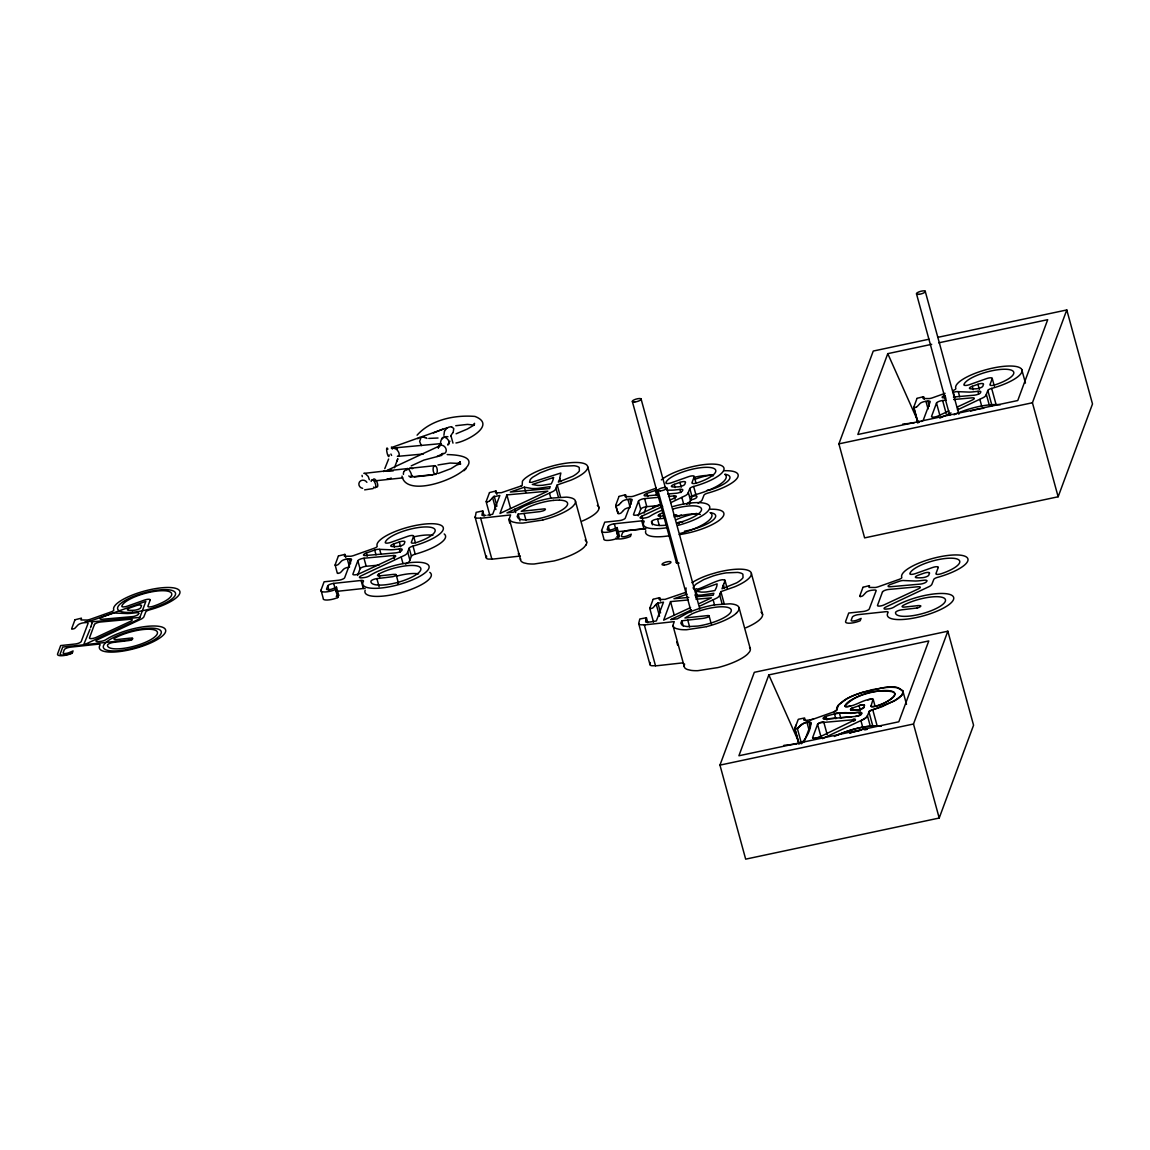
<?xml version="1.0" encoding="UTF-8"?>
<svg xmlns="http://www.w3.org/2000/svg" width="1150" height="1150" viewBox="0 0 1150 1150"><rect width="100%" height="100%" fill="white"/><g stroke="black" fill="none" stroke-linecap="round" stroke-linejoin="round"><path stroke-width="1.5" d="M362.049 475.353L362.293 476.675M369.337 479.708L368.23 476.474L365.556 473.857A12.391 4.916 67.3 0 0 363.774 473.297M585.867 545.129L583.956 547.386A34.126 9.689 -15.3 0 1 554.07 560.941L534.175 564.003A35.779 10.163 -15.3 0 1 527.462 563.701L523.969 562.896A33.824 9.602 -15.3 0 1 520.835 560.74L509.263 518.808L510.614 514.927L483.014 518.003A15.151 4.298 -15.3 0 1 481.821 518.104L477.049 518.118A10.062 2.861 -15.3 0 1 475.209 517.342L476.143 512.325L482.741 510.916L484.136 516.034M520.461 559.748L520.49 558.613M749.541 647.349A34.112 9.689 -15.3 0 1 749.556 651.806L747.615 654.077A34.126 9.689 -15.3 0 1 717.729 667.633L697.834 670.68A35.779 10.163 -15.3 0 1 691.121 670.378L687.643 669.587A33.824 9.602 -15.3 0 1 684.494 667.431L672.923 625.485L674.274 621.618L646.674 624.68A15.151 4.298 -15.3 0 1 645.481 624.781L645.322 624.795M684.121 666.439L684.581 664.01M402.011 476.1C407.747 507.394 513.547 455.989 447.177 454.581M439.257 445.409C442.232 441.427 440.335 445.237 438.279 447.81M441.571 438.941C443.886 433.406 452.582 442.391 447.839 445.079M646.372 617.751L639.803 619.002L638.681 623.587L650.081 664.973A10.062 2.861 -15.3 0 0 651.906 665.749L656.679 665.735A15.151 4.298 -15.3 0 0 657.872 665.634L683.33 662.803M646.314 618.024L645.61 621.891A5.017 1.423 -15.3 0 0 646.832 622.222L650.526 621.934M482.741 510.916L481.951 515.2A5.017 1.423 -15.3 0 0 483.173 515.531L485.947 515.358M338.431 555.967L344.885 554.386L344.641 555.378A33.925 9.631 -15.3 0 1 344.353 556.183L350.463 556.269A4.356 1.236 -15.3 0 0 353.769 555.508L374.354 548.205A4.356 1.236 -15.3 0 0 377.171 546.149A34.328 9.746 -15.3 0 1 406.741 527.591A34.328 9.746 -15.3 0 1 443.239 527.548A34.328 9.746 -15.3 0 1 413.008 546.092A4.356 1.236 -15.3 0 0 409.184 548.162L407.158 553.308A12.88 3.651 -15.3 0 1 404.973 555.148L361.143 575.819A4.356 1.236 -15.3 0 0 361.833 577.846L364.162 577.587A4.356 1.236 -15.3 0 0 369.294 575.906A34.328 9.746 -15.3 0 1 424.235 562.939A34.328 9.746 -15.3 0 1 401.522 583.812A34.328 9.746 -15.3 0 1 363.429 581.296A4.356 1.236 -15.3 0 0 361.1 580.462L333.687 583.395A4.356 1.236 -15.3 0 0 327.721 585.896L326.571 589.001A4.356 1.236 -15.3 0 0 328.397 589.763A4.356 1.236 -15.3 0 0 332.796 588.728L336.49 587.176L338.689 595.24L337.726 597.583A10.163 2.889 -15.3 0 1 327.448 600.027A10.163 2.889 -15.3 0 1 323.193 598.244L320.994 590.194L324.099 581.799L338.675 580.232A4.356 1.236 -15.3 0 0 344.641 577.774L351.526 559.461A4.356 1.236 -15.3 0 0 349.255 558.814L347.3 559.001A4.356 1.236 -15.3 0 0 341.421 561.157L338.675 564.089A4.543 1.294 -15.3 0 1 337.669 564.851L336.073 565.311A4.888 1.394 -15.3 0 1 335.139 565.139L335.081 565.153M409.184 548.162L411.398 556.226L409.357 561.372A12.88 3.651 -15.3 0 1 407.172 563.198L405.49 564.161M521.209 485.947L522.143 485.616L522.416 481.261A32.387 9.2 -15.3 0 1 525.996 477.624L528.267 476.028A38.784 11.011 -15.3 0 1 532.163 473.743L534.577 472.506A32.488 9.229 -15.3 0 1 546.997 467.604L553.308 465.764A34.313 9.746 -15.3 0 1 586.457 464.744A34.313 9.746 -15.3 0 1 571.033 480.125L557.218 484.941L556.428 486.881A63.667 18.084 -15.3 0 0 555.996 488.333L555.436 489.497A12.88 3.651 -15.3 0 1 553.251 491.338L506.978 512.886L513.59 512.152L523.854 506.345A34.026 9.66 -15.3 0 1 539.062 500.868A34.629 9.832 -15.3 0 1 551.195 498.137L566.433 497.131A34.112 9.689 -15.3 0 1 574.698 504.174L572.758 506.446A34.112 9.689 -15.3 0 1 543.016 519.886M661.351 479.866A34.328 9.746 -15.3 0 1 718.448 464.643A34.328 9.746 -15.3 0 1 693.651 486.479A4.356 1.236 -15.3 0 0 689.827 488.549L687.786 493.695A12.88 3.651 -15.3 0 1 685.601 495.535L670.637 502.737M689.827 488.549L692.027 496.613L690 501.759A12.88 3.651 -15.3 0 1 687.801 503.585L686.723 504.232M693.076 588.11L693.795 586.514A28.017 7.964 -15.3 0 1 696.339 583.913L703.742 579.571L712.871 576.049A25.314 7.188 -15.3 0 1 726.326 572.872L737.667 572.413A27.111 7.705 -15.3 0 1 742.9 574.224L743.029 577.631A27.974 7.949 -15.3 0 1 736.561 582.892L722.013 588.786L722.818 586.629M720.101 593.558A63.667 18.084 -15.3 0 0 719.656 595.01L719.095 596.189A12.88 3.651 -15.3 0 1 716.91 598.014L700.106 605.949M953.005 390.511A4.356 1.236 -15.3 0 0 955.822 388.456A34.328 9.746 -15.3 0 1 985.392 369.912A34.328 9.746 -15.3 0 1 1021.89 369.854A34.328 9.746 -15.3 0 1 991.659 388.412A4.356 1.236 -15.3 0 0 987.836 390.482L985.809 395.629A12.88 3.651 -15.3 0 1 983.624 397.454L957.432 409.903M92.043 623.156L91.066 626.29M486.594 556.082L486.421 558.282A10.062 2.861 -15.3 0 0 488.247 559.072L491.999 559.116M650.325 662.515L649.894 664.542M489.512 492.574L495.966 490.978L495.722 491.984A33.925 9.631 -15.3 0 1 495.434 492.789L501.386 492.689L520.145 486.335A14.145 4.011 -15.3 0 0 520.605 486.162L521.079 485.99M619.074 496.354L625.514 494.759L625.269 495.765A33.925 9.631 -15.3 0 1 624.996 496.57L631.091 496.642A4.356 1.236 -15.3 0 0 634.398 495.894L654.997 488.592A4.356 1.236 -15.3 0 0 656.204 488.089M653.171 599.251L659.626 597.669L659.381 598.676A33.925 9.631 -15.3 0 1 659.094 599.481L665.045 599.38L683.804 593.012A14.145 4.011 -15.3 0 0 684.264 592.854L684.739 592.681M917.068 398.302L923.536 396.692L923.321 397.584A33.925 9.631 -15.3 0 1 923.004 398.504L929.114 398.576A4.356 1.236 -15.3 0 0 932.42 397.828L945.084 393.329M645.797 619.85L646.056 618.973M449.952 441.198L448.011 444.159M91.022 626.391L90.562 627.699M397.656 459.209L394.436 467.762M826.979 720.001L826.045 716.594A4.356 1.236 -15.3 0 0 823.213 718.405A4.356 1.236 -15.3 0 0 825.441 719.081L855.442 716.436C864.584 715.401 862.759 710.01 853.832 713.173A30.705 8.726 -15.3 0 1 850.454 713.359C841.326 709.737 804.008 721.74 836.467 718.117M863.88 707.48L864.297 704.95L861.12 704.964L851.561 708.357L850.598 709.78L859.611 709.679L863.88 707.48A4.356 1.236 -15.3 0 1 857.641 710.01A25.846 7.346 -15.3 0 1 851.589 710.082A4.356 1.236 -15.3 0 1 853.3 707.581M396.908 461.294L397.842 458.721M559.676 478.515L560.855 473.009L532.694 482.008M644.115 513.116L646.329 506.46A4.356 1.236 -15.3 0 0 646.271 506.173M723.163 585.681L723.422 584.962L724.356 588.383M71.703 628.59L74.908 619.936M89.959 629.366L83.634 644.791M337.726 597.583L335.627 589.49L336.49 587.176M357.851 560.726L352.906 574.094A4.356 1.236 -15.3 0 0 354.933 574.842A4.356 1.236 -15.3 0 0 359.533 573.634L393.961 557.563A4.356 1.236 -15.3 0 0 393.458 555.508L363.975 558.224A4.356 1.236 -15.3 0 0 357.851 560.726L360.051 568.79L357.578 575.474M413.612 536.231L411.312 542.412A4.356 1.236 -15.3 0 0 416.573 542.498A25.846 7.346 -15.3 0 0 434.901 529.446A25.846 7.346 -15.3 0 0 409.199 529.431A25.846 7.346 -15.3 0 0 385.236 542.469A4.356 1.236 -15.3 0 0 390.813 542.369L408.049 536.245A4.356 1.236 -15.3 0 1 413.612 536.231L415.366 542.671M486.206 501.414L489.411 492.775M506.877 494.902L500.006 513.461L547.831 491.136L506.877 494.902L510.614 508.559M666.166 527.836A34.328 9.746 -15.3 0 1 644.072 521.683A4.356 1.236 -15.3 0 0 641.743 520.849L614.33 523.782A4.356 1.236 -15.3 0 0 608.35 526.283L607.2 529.388A4.356 1.236 -15.3 0 0 609.026 530.15A4.356 1.236 -15.3 0 0 613.439 529.115L617.119 527.562L619.332 535.627L618.369 537.97A10.163 2.889 -15.3 0 1 608.091 540.414A10.163 2.889 -15.3 0 1 603.822 538.631L601.622 530.581L604.727 522.186L619.318 520.619A4.356 1.236 -15.3 0 0 625.269 518.161L632.169 499.833A4.356 1.236 -15.3 0 0 629.884 499.201L627.943 499.373A4.356 1.236 -15.3 0 0 622.049 501.544L621.216 502.464M618.355 512.181L617.967 513.259L615.753 505.209L618.959 496.556M618.47 537.927L616.271 529.877L617.119 527.562M659.309 497.26L644.618 498.611A4.356 1.236 -15.3 0 0 638.48 501.113L633.535 514.467A4.356 1.236 -15.3 0 0 635.562 515.229A4.356 1.236 -15.3 0 0 640.176 514.007L659.539 504.979M638.221 515.847L640.694 509.177L638.48 501.113M694.241 476.618L691.955 482.799A4.356 1.236 -15.3 0 0 697.216 482.885A25.846 7.346 -15.3 0 0 715.544 469.832A25.846 7.346 -15.3 0 0 689.827 469.804A25.846 7.346 -15.3 0 0 665.864 482.842A4.356 1.236 -15.3 0 0 671.456 482.756L688.692 476.632A4.356 1.236 -15.3 0 1 694.241 476.618L696.009 483.058M649.865 608.106L653.071 599.452M688.376 599.941L670.536 601.594L663.665 620.137L690.589 607.574M723.077 585.911L723.839 583.855M719.957 765.124L754.314 672.319L947.844 631.206L973.561 725.219L939.205 818.038L745.674 859.151L719.957 765.124L913.488 724.011L947.844 631.206M937.768 337.353L1066.783 309.954L1092.5 403.966L1058.144 496.771L864.613 537.884L838.896 443.871L873.253 351.052L929.042 339.207M768.833 674.906L738.904 755.766L898.826 721.783L928.769 640.938L768.833 674.906L798.646 741.75M931.701 344.31L887.771 353.654L857.842 434.499L1017.764 400.531L1047.707 319.671L938.731 342.829M796.03 725.147L794.751 728.712L798.948 744.064M859.74 596.059L862.946 587.406M812.619 737.667L817.564 724.313L819.777 722.775L855.428 719.569L819.246 737.208L814.646 738.415L812.619 737.667A4.356 1.236 -15.3 0 0 814.646 738.415A4.356 1.236 -15.3 0 0 819.246 737.208M946.306 400.2L942.626 400.531A4.356 1.236 -15.3 0 0 936.503 403.046L931.557 416.401A4.356 1.236 -15.3 0 0 933.584 417.148A4.356 1.236 -15.3 0 0 938.184 415.941L948.966 410.909M871.024 705.999L873.051 699.243C863.348 698.553 855.011 707.149 845.307 706.56L844.948 706.043C856.333 693.508 877.148 688.562 893.536 691.955L894.858 693.694L894.312 695.865C888.404 701.73 879.721 706.517 871.283 706.546L871.024 705.999A4.356 1.236 -15.3 0 0 876.286 706.071A25.846 7.346 -15.3 0 0 894.614 693.033A25.846 7.346 -15.3 0 0 868.911 693.004A25.846 7.346 -15.3 0 0 844.948 706.043A4.356 1.236 -15.3 0 0 850.526 705.942M992.263 378.537L989.963 384.732A4.356 1.236 -15.3 0 0 995.224 384.804A25.846 7.346 -15.3 0 0 1013.553 371.766A25.846 7.346 -15.3 0 0 987.85 371.738A25.846 7.346 -15.3 0 0 963.887 384.776A4.356 1.236 -15.3 0 0 969.464 384.675L986.7 378.566A4.356 1.236 -15.3 0 1 992.263 378.537L994.362 386.213M1058.144 496.771L1032.427 402.759L1066.783 309.954M338.33 556.169L335.124 564.822L337.295 573.217A4.888 1.394 -15.3 0 0 338.186 573.419M559.159 479.938L558.354 482.109L572.901 476.215A27.974 7.949 -15.3 0 0 579.37 470.954L579.241 467.533A27.111 7.705 -15.3 0 0 574.008 465.721L562.666 466.196A25.314 7.188 -15.3 0 0 549.197 469.358L540.083 472.88L532.68 477.236A28.017 7.964 -15.3 0 0 530.136 479.823L529.518 482.281L531.717 482.339M916.981 398.489L913.776 407.129L917.973 422.481M691.926 582.719A38.784 11.011 -15.3 0 1 695.822 580.419L698.237 579.183A32.488 9.229 -15.3 0 1 710.657 574.281L716.967 572.456A34.313 9.746 -15.3 0 1 750.116 571.435A34.313 9.746 -15.3 0 1 734.692 586.802L720.878 591.632L720.087 593.558M724.054 583.294C729.675 571.751 696.411 592.336 696.354 588.685M388.628 459.022L384.776 468.654M411.384 476.488C412.476 471.342 404.239 467.159 412.663 468.611M453.158 432.357L453.79 428.591L451.619 426.736M417.076 435.203C430.833 419.635 454.926 414.776 474.964 416.429C497.461 425.126 465.98 441.629 455.946 442.966M444.461 431.178L443.914 435.304M686.076 587.938L685.803 592.293L684.997 592.595M805.288 720.518L804.598 717.959L798.287 719.296L794.837 728.396L799.034 743.748M474.03 424.177L474.504 423.315L474.317 424.925L467.317 429.065L456.104 433.794M444.576 430.963L446.502 428.648A15.237 10.048 89.8 0 1 448.96 427.124L451.389 426.707M452.985 432.673L451.447 434.599M74.994 619.764L81.463 618.154L81.219 619.146A33.925 9.631 -15.3 0 1 80.946 619.951L87.041 620.037A4.356 1.236 -15.3 0 0 90.347 619.275L110.946 611.973A4.356 1.236 -15.3 0 0 113.764 609.917A34.328 9.746 -15.3 0 1 143.319 591.373A34.328 9.746 -15.3 0 1 179.831 591.316A34.328 9.746 -15.3 0 1 149.601 609.859A4.356 1.236 -15.3 0 0 145.777 611.944L143.75 617.09A12.88 3.651 -15.3 0 1 141.551 618.916L97.736 639.587A4.356 1.236 -15.3 0 0 98.426 641.614L100.754 641.355A4.356 1.236 -15.3 0 0 105.886 639.673A34.328 9.746 -15.3 0 1 160.827 626.707A34.328 9.746 -15.3 0 1 138.115 647.579A34.328 9.746 -15.3 0 1 100.021 645.078A4.356 1.236 -15.3 0 0 97.692 644.23L70.279 647.177A4.356 1.236 -15.3 0 0 64.299 649.664L63.149 652.783A4.356 1.236 -15.3 0 0 64.975 653.531A4.356 1.236 -15.3 0 0 69.388 652.496L73.068 650.943L72.119 653.301A10.163 2.889 -15.3 0 1 61.841 655.73A10.163 2.889 -15.3 0 1 57.572 653.962L60.677 645.567L75.267 644A4.356 1.236 -15.3 0 0 81.219 641.542L88.119 623.228A4.356 1.236 -15.3 0 0 85.833 622.581L83.892 622.768A4.356 1.236 -15.3 0 0 78.013 624.939L75.267 627.857A4.543 1.294 -15.3 0 1 74.261 628.619L72.666 629.079A4.888 1.394 -15.3 0 1 71.717 628.906L71.674 628.921M863.032 587.233L869.501 585.609L869.256 586.615A33.925 9.631 -15.3 0 1 868.969 587.42L875.078 587.506A4.356 1.236 -15.3 0 0 878.384 586.744L898.984 579.442A4.356 1.236 -15.3 0 0 901.787 577.386A34.328 9.746 -15.3 0 1 931.356 558.828A34.328 9.746 -15.3 0 1 967.869 558.785A34.328 9.746 -15.3 0 1 937.624 577.329A4.356 1.236 -15.3 0 0 933.8 579.399L931.773 584.545A12.88 3.651 -15.3 0 1 929.588 586.385L885.759 607.056A4.356 1.236 -15.3 0 0 886.463 609.083L888.777 608.824A4.356 1.236 -15.3 0 0 893.909 607.143A34.328 9.746 -15.3 0 1 948.851 594.176A34.328 9.746 -15.3 0 1 926.152 615.049A34.328 9.746 -15.3 0 1 888.044 612.533A4.356 1.236 -15.3 0 0 885.716 611.699L858.317 614.632A4.356 1.236 -15.3 0 0 852.337 617.133L851.187 620.238A4.356 1.236 -15.3 0 0 853.012 621A4.356 1.236 -15.3 0 0 857.411 619.965L861.106 618.413L860.143 620.77A10.163 2.889 -15.3 0 1 849.864 623.199A10.163 2.889 -15.3 0 1 845.609 621.431L848.714 613.036L863.291 611.469A4.356 1.236 -15.3 0 0 869.256 609.011L876.156 590.697A4.356 1.236 -15.3 0 0 873.871 590.051L871.93 590.238A4.356 1.236 -15.3 0 0 866.036 592.394L863.291 595.326A4.543 1.294 -15.3 0 1 862.284 596.088L860.775 596.534M553.394 500.379A26.666 7.576 -15.3 0 0 545.862 501.573A25.516 7.245 -15.3 0 0 538.516 503.427L536.231 504.131A26.723 7.59 -15.3 0 0 528.31 507.193L521.252 511.319L544.252 508.875A2.933 0.834 -15.3 0 1 545.287 509.551A5.204 1.481 -15.3 0 1 545.057 509.838L544.554 510.212A2.645 0.748 -15.3 0 1 542.901 510.916L542.628 510.988A8.625 2.444 -15.3 0 1 539.249 511.707L518.133 514.107L517.141 516.508L518.319 518.348A27.212 7.734 -15.3 0 0 524.328 519.929L534.348 519.354A26.22 7.446 -15.3 0 0 565.326 507.567A26.378 7.489 -15.3 0 0 561.157 500.236L559.489 500.121M708.975 616.227A5.204 1.481 -15.3 0 1 708.716 616.515L708.213 616.903A2.645 0.748 -15.3 0 1 706.56 617.607L706.287 617.679A8.625 2.444 -15.3 0 1 702.909 618.384L681.792 620.799L680.814 623.199L681.979 625.025A27.212 7.734 -15.3 0 0 687.988 626.606L698.007 626.046A26.22 7.446 -15.3 0 0 728.999 614.258A26.378 7.489 -15.3 0 0 724.816 606.927L723.149 606.798A25.516 7.245 -15.3 0 0 717.054 607.056A26.666 7.576 -15.3 0 0 709.521 608.249A25.516 7.245 -15.3 0 0 702.176 610.104L699.89 610.822A26.723 7.59 -15.3 0 0 691.969 613.87L684.926 617.996L707.911 615.566A2.933 0.834 -15.3 0 1 708.946 616.242M398.748 455.817L399.179 454.724A2.76 1.078 67.5 0 0 398.374 451.691L397.699 450.728A6.512 2.645 68 0 0 397.196 450.11M458.994 463.666L460.216 461.912L459.655 463.464L450.139 463.048L437.949 464.988M493.35 496.843L499.848 495.463L492.674 514.266L487.801 515.143M657.009 603.534L663.507 602.14L656.348 620.957L651.461 621.819M342.772 570.127L343.62 569.221A4.356 1.236 -15.3 0 1 349.514 567.051L347.3 559.001M491.726 498.597L492.89 497.346M623.415 510.514L624.263 509.608A4.356 1.236 -15.3 0 1 630.143 507.438L627.943 499.373M655.385 605.288L656.636 603.937M656.089 604.526L653.416 607.372A4.543 1.294 -15.3 0 1 652.409 608.134L650.727 608.609A4.888 1.394 -15.3 0 1 649.879 608.422M342.441 570.501L340.889 572.139A4.543 1.294 -15.3 0 1 339.882 572.901L338.359 573.361M491.194 499.172L489.756 500.696M620.871 502.823L619.318 504.476M623.07 510.887L621.518 512.526A4.543 1.294 -15.3 0 1 620.511 513.288L618.916 513.762A4.888 1.394 -15.3 0 1 617.981 513.576L615.724 505.54A4.888 1.394 -15.3 0 0 616.616 505.756M799.437 726.57C819.404 710.067 808.048 740.068 800.285 743.446A4.356 1.236 -15.3 0 0 804.353 741.348L811.239 723.034A4.356 1.236 -15.3 0 0 808.967 722.387L810.362 727.504M736.417 613.122L738.329 610.866A34.112 9.689 -15.3 0 0 730.092 603.808L714.869 604.828A34.629 9.832 -15.3 0 0 702.722 607.559A34.026 9.66 -15.3 0 0 687.513 613.036L677.249 618.844L670.637 619.577M799.264 726.742L798.387 727.663A4.543 1.294 -15.3 0 1 797.381 728.424M463.996 470.709L466.167 468.567M678.687 523.753L678.989 523.394A2.645 0.748 -15.3 0 0 678.601 522.919M388.484 478.774L387.838 479.191A10.249 3.924 67.5 0 1 387.09 478.989M459.137 463.522L451.001 468.625L438.15 473.484M412.519 475.525L410.636 476.632M440.881 444.245C439.214 440.306 443.814 435.649 447.939 436.727M411.226 465.879L423.818 460.115L441.931 455.328M698.079 503.111L699.761 502.147A12.88 3.651 -15.3 0 0 701.96 500.322L703.987 495.176A4.356 1.236 -15.3 0 1 707.811 493.091A34.328 9.746 -15.3 0 0 737.035 478.386A34.328 9.746 -15.3 0 0 724.126 470.738M424.508 437.546L422.927 436.583L421.245 437.086A8.194 6.727 42.6 0 1 425.486 437.719M390.756 469.761L385.494 471.184A10.249 3.939 68.2 0 0 383.467 471.572M834.383 736.474C848.93 729.632 865.174 725.032 881.36 726.053C866.309 725.032 851.316 729.215 837.516 734.936M391.244 478.055L388.269 479.176M671.701 619.074L691.438 609.931M916.205 407.201L914.724 407.632M436.986 456.478L443.368 453.459M433.507 432.918L442.764 429.151M387.147 470.35L439.789 445.798M84.209 644.733L139.294 619.016L145.834 601.378L89.441 621.388M670.277 499.963L674.59 497.95A4.356 1.236 -15.3 0 0 674.087 495.894L668.524 496.412M642.663 519.426L641.786 516.206L662.616 506.474M957.548 406.899L972.613 399.869A4.356 1.236 -15.3 0 0 972.109 397.828L953.637 399.524M939.794 418.126L951.021 412.893M699.531 603.405L711.491 597.827L696.038 599.236M822.451 738.645L864.153 719.038L867.071 716.594L869.299 711.246L894.413 701.011L901.614 695.391L903.109 692.142C897.733 682.597 882.165 688.606 872.994 689.526C860.387 693.004 845.696 696.109 837.186 706.747A34.328 9.746 -15.3 0 0 836.884 709.723L834.066 711.778L813.481 719.081C809.859 720.13 801.737 721.366 804.353 718.951A33.925 9.631 -15.3 0 1 804.066 719.756L805.575 720.274M72.464 652.582L70.552 653.387A7.245 2.056 -15.3 0 1 63.236 655.112A7.245 2.056 -15.3 0 1 60.203 653.847L62.733 647.048L132.236 639.587M335.627 589.49L335.527 589.533A10.163 2.889 -15.3 0 1 325.249 591.962A10.163 2.889 -15.3 0 1 320.994 590.194M336.231 596.261L338.689 595.24M601.622 530.581A10.163 2.889 -15.3 0 0 605.892 532.349A10.163 2.889 -15.3 0 0 616.156 529.92L616.271 529.877M616.86 536.648L619.332 535.627M391.776 447.451L419.707 437.489M421.806 436.756L447.264 427.728M366.332 553.021L374.699 550.045A4.356 1.236 -15.3 0 1 379.658 549.341L390.741 549.786A30.705 8.726 -15.3 0 0 394.119 549.599L399.323 548.996A4.356 1.236 -15.3 0 1 402.141 549.657L401.896 550.347A4.356 1.236 -15.3 0 1 395.729 552.863L365.729 555.508A4.356 1.236 -15.3 0 1 363.501 554.832A4.356 1.236 -15.3 0 1 366.332 553.021L367.209 556.241M393.588 543.993L399.309 541.966A4.356 1.236 -15.3 0 1 404.872 541.938L404.168 543.907A4.356 1.236 -15.3 0 1 397.929 546.437A25.846 7.346 -15.3 0 1 391.877 546.509A4.356 1.236 -15.3 0 1 393.588 543.993L394.464 547.227M657.383 494.931L646.372 495.894A4.356 1.236 -15.3 0 1 644.144 495.219A4.356 1.236 -15.3 0 1 646.961 493.408L655.342 490.432A4.356 1.236 -15.3 0 1 657.053 489.943M674.216 484.38L679.952 482.353A4.356 1.236 -15.3 0 1 685.515 482.324L684.811 484.294A4.356 1.236 -15.3 0 1 678.558 486.824A25.846 7.346 -15.3 0 1 672.52 486.896A4.356 1.236 -15.3 0 1 674.216 484.38L675.107 487.614M972.239 386.314L977.96 384.287A4.356 1.236 -15.3 0 1 983.523 384.244L982.819 386.228A4.356 1.236 -15.3 0 1 976.58 388.757A25.846 7.346 -15.3 0 1 970.528 388.815A4.356 1.236 -15.3 0 1 972.239 386.314L973.173 389.721M407.948 468.798L407.948 468.798A7.274 6.9 -73 0 0 404.354 471.213M524.371 487.183L510.298 492.042L549.513 488.563L550.232 486.608L538.157 488.348A32.789 9.315 -15.3 0 1 531.702 488.491L524.371 487.183L525.766 492.301M687.168 594.162L673.957 598.719L688.807 597.411M695.98 591.143L717.126 583.841L716.867 585.882A193.66 54.999 -15.3 0 1 716.134 588.081L714.898 590.568L706.387 591.934A27.356 7.763 -15.3 0 1 701.155 592.092L695.98 591.143L697.374 596.261M694.068 589.461L695.218 589.073M851.762 732.334L849.577 733.01L860.631 730.178M373.161 488.563L364.651 489.857M386.069 471.126L393.185 470.896M853.976 731.702L861.307 730.077M542.872 520.001L522.977 523.049A35.779 10.163 -15.3 0 1 516.264 522.747L512.771 521.956A33.824 9.602 -15.3 0 1 509.637 519.8L509.263 518.808M706.531 626.678L686.636 629.74A35.779 10.163 -15.3 0 1 679.923 629.438L676.43 628.633A33.824 9.602 -15.3 0 1 673.296 626.477L672.923 625.485M397.871 456.32L397.986 456.291A9.358 3.752 65.1 0 0 398.619 455.802M432.616 474.936L414.316 476.919M838.896 443.871L1032.427 402.759M455.745 425.716L467.561 424.393L474.03 425.098M917.053 607.976L901.499 609.859A4.356 1.236 -15.3 0 0 895.548 612.461A25.846 7.346 -15.3 0 0 926.124 612.519A25.846 7.346 -15.3 0 0 942.598 597.439A25.846 7.346 -15.3 0 0 903.411 605.274A4.356 1.236 -15.3 0 0 904.533 607.085L917.643 605.662M953.436 397.037L974.381 395.183A4.356 1.236 -15.3 0 0 980.548 392.653L980.792 391.963A4.356 1.236 -15.3 0 0 977.974 391.316L972.771 391.906A30.705 8.726 -15.3 0 1 969.393 392.107L958.295 391.661A4.356 1.236 -15.3 0 0 953.35 392.366L954.759 397.483M667.747 494.011L676.372 493.249A4.356 1.236 -15.3 0 0 682.525 490.734L682.769 490.044A4.356 1.236 -15.3 0 0 679.966 489.382L674.762 489.986A30.705 8.726 -15.3 0 1 671.384 490.173L666.928 490.13M861.853 713.23A4.356 1.236 -15.3 0 0 859.036 712.569L839.371 712.914A4.356 1.236 -15.3 0 0 834.411 713.618L835.82 718.736M487.154 501.918L488.707 501.443A4.543 1.294 -15.3 0 0 489.713 500.696M616.716 505.698L618.269 505.238A4.543 1.294 -15.3 0 0 619.275 504.476M665.404 518.118L657.527 519.009A4.356 1.236 -15.3 0 0 651.561 521.611L652.452 524.846M520.389 556.039L494.213 558.943A15.151 4.298 -15.3 0 1 493.019 559.044L492.717 559.072M364.737 473.311L384.373 471.069M379.673 577.257L378.796 574.037A25.846 7.346 -15.3 0 1 417.982 566.202A25.846 7.346 -15.3 0 1 401.494 581.282A25.846 7.346 -15.3 0 1 370.933 581.239A4.356 1.236 -15.3 0 1 376.884 578.622L392.438 576.739A2.933 0.834 -15.3 0 0 395.427 575.604A5.204 1.481 -15.3 0 0 395.844 575.302L396.146 574.942A2.645 0.748 -15.3 0 0 395.758 574.468M663.837 515.861L660.56 516.235A4.356 1.236 -15.3 0 1 659.424 514.424A25.846 7.346 -15.3 0 1 662.616 512.857M677.997 522.488L682.928 521.942M518.19 553.84L519.081 553.739M690.129 496.484L694.126 495.995A4.356 1.236 -15.3 0 1 696.943 496.656L696.699 497.346A4.356 1.236 -15.3 0 1 690.532 499.862M388.556 470.623L407.287 468.611M409.659 468.352L434.829 465.664M374.957 480.844L402.831 477.854M410.694 477.006L435.562 474.332A4.356 2.07 83.9 0 0 436.813 467.82A4.356 2.07 83.9 0 0 433.219 467.834A4.356 2.07 83.9 0 0 435.562 474.332M902.75 424.106L914.092 422.884M645.624 528.569L628.489 530.409A4.356 1.236 -15.3 0 0 622.509 532.896L621.359 536.015A4.356 1.236 -15.3 0 0 623.185 536.762A4.356 1.236 -15.3 0 0 627.598 535.727L631.278 534.175L630.43 536.489A10.163 2.889 -15.3 0 1 615.854 538.042M616.529 531.846L643.942 528.899A4.356 1.236 -15.3 0 1 645.739 528.942M335.901 591.459L363.299 588.512A4.356 1.236 -15.3 0 1 365.111 588.556M783.811 745.372L796.936 743.964M438.021 438.006L428.777 438.409M864.239 729.661L867.215 729.359M916.32 407.158A4.543 1.294 -15.3 0 0 917.283 406.41L920.072 403.478A4.356 1.236 -15.3 0 1 925.951 401.307L927.906 401.12A4.356 1.236 -15.3 0 1 930.178 401.767L923.292 420.095A4.356 1.236 -15.3 0 1 921.308 421.489M394.838 447.868L440.766 443.641M423.387 453.991L397.354 456.378M660.617 505.051L658.777 505.224A4.356 1.236 -15.3 0 0 652.639 507.739M640.694 509.177A4.356 1.236 -15.3 0 1 646.817 506.661L659.669 505.482M360.051 568.79A4.356 1.236 -15.3 0 1 366.189 566.274L379.04 565.096M91.655 621.848L139.897 617.406M696.138 596.749L713.173 595.24L713.891 593.285L701.816 595.024A32.789 9.315 -15.3 0 1 695.362 595.168M840.118 717.801L851.863 716.752M638.681 623.587L638.868 624.033A10.062 2.861 -15.3 0 0 640.708 624.809L644.891 624.824M393.53 448.227L395.499 448.773M132.178 638.221L132.336 638.25A2.645 0.748 -15.3 0 1 132.739 638.71L132.423 639.069A5.204 1.481 -15.3 0 1 132.034 639.371A2.933 0.834 -15.3 0 1 129.001 640.536L113.476 642.404A4.356 1.236 -15.3 0 0 107.511 645.006A25.846 7.346 -15.3 0 0 138.086 645.049A25.846 7.346 -15.3 0 0 154.574 629.97A25.846 7.346 -15.3 0 0 115.374 637.804A4.356 1.236 -15.3 0 0 116.509 639.616L129.605 638.192A8.625 2.444 -15.3 0 1 132.135 638.236M649.779 608.422L653.516 622.064M460.518 463.996L458.174 463.119L459.641 463.479L459.942 461.897L460.518 464.154L460.029 463.507M421.317 445.625L419.635 441.456L421.159 437.158A7.777 6.268 44.2 0 0 418.427 438.078A5.865 4.744 47.3 0 0 417.766 438.725M906.516 704.361L902.779 690.704L897.402 687.815A34.328 9.746 -15.3 0 0 882.726 687.829L862.989 692.199A34.328 9.746 -15.3 0 0 846.328 699.114L838.436 704.964L836.884 709.723A4.356 1.236 -15.3 0 1 834.066 711.778M390.914 454.02L391.604 455.429M887.771 353.654L918.376 422.28M452.985 443.138L450.872 435.462L451.116 436.396M1021.717 369.452L1025.455 383.094M991.659 388.412L995.857 403.765M987.836 390.482L992.033 405.835M986.369 394.45L989.173 404.685M977.96 384.287L979.369 389.404M977.974 391.316L978.679 393.875M979.872 399.424L981.741 406.252M958.295 391.661L959.704 396.779M957.562 407.718L958.252 410.277M925.204 291.194L958.87 414.23M944.984 395.327L945.918 398.748M916.55 294.041L949.742 415.337M942.626 400.531L946.134 413.339M936.503 403.046L939.766 414.992M927.906 401.12L929.301 406.238M925.951 401.307L928.05 408.983M923.536 396.692L924.226 399.251M917.887 422.798L913.689 407.445A4.888 1.394 -15.3 0 0 914.624 407.675M913.488 724.011L939.205 818.038M874.719 704.921L873.324 699.804A4.356 1.236 -15.3 0 0 867.761 699.832M902.779 690.704L903.109 692.142A34.328 9.746 -15.3 0 1 897.489 699.042L882.064 706.675A34.328 9.746 -15.3 0 1 872.721 709.665L876.918 725.032M872.634 725.391L868.897 711.749A4.356 1.236 -15.3 0 1 872.721 709.665M870.234 725.952L867.431 715.717L866.87 716.896A12.808 3.637 -15.3 0 1 865.591 718.103L860.933 720.691L863.262 729.215M860.43 710.657L859.021 705.539A4.356 1.236 -15.3 0 1 864.584 705.511M859.036 712.569L859.74 715.142M839.371 712.914L840.765 718.031M827.195 734.591L823.688 721.798A4.356 1.236 -15.3 0 0 817.564 724.313L821.301 737.955M809.111 730.25L807.012 722.574A4.356 1.236 -15.3 0 0 801.133 724.744L797.338 728.424L795.182 728.856A8.596 2.444 -15.3 0 1 794.808 728.726L797.338 728.424L801.536 743.777M751.396 573.562L762.594 614.517M739.119 607.976L750.332 648.916M724.859 579.873L727.202 588.398M693.651 486.479L695.851 494.543A4.356 1.236 -15.3 0 0 692.027 496.613M720.878 591.632L724.141 603.563M719.67 595.01L721.999 603.534M688.361 492.531L690.561 500.581M713.173 599.984L714.567 605.101M679.952 482.353L681.274 487.183M679.966 489.382L680.843 492.603M681.864 497.49L683.617 503.944M709.09 615.911L711.419 624.436M674.087 495.894L674.978 499.114M666.655 487.772L699.847 609.083M695.146 594.694L696.081 598.101M641.053 398.863L665.706 488.98M658.001 490.619L691.193 611.929M632.399 401.709L676.488 562.867M655.342 490.432L656.664 495.262M659.424 514.424L660.316 517.644M687.772 620.123L689.641 626.951M657.527 519.009L659.281 525.464M646.961 493.408L647.852 496.628M681.792 620.799L683.186 625.916M644.618 498.611L646.817 506.661M670.536 601.594L674.274 615.236M676.717 641.758L677.652 645.164M641.743 520.849L643.942 528.899M659.626 597.669L660.56 601.076M629.884 499.201L631.206 504.031M657.8 602.686L660.589 612.921M656.262 604.339L659.525 616.285M625.514 494.759L626.391 497.993M646.401 617.607L647.795 622.725M644.316 624.867L655.514 665.807M614.33 523.782L615.652 528.626M616.156 529.92L618.369 537.97M608.35 526.283L609.673 531.113M587.736 466.886L598.934 507.826M575.46 501.285L586.673 542.239M559.762 478.285L560.697 481.692M557.218 484.941L560.481 496.886M555.996 488.333L558.339 496.857M549.513 493.293L550.908 498.41M524.113 513.432L525.981 520.26M518.133 514.107L520.001 520.936M514.769 509.22L515.703 512.627M508.846 519.714L509.781 523.121M495.966 490.978L496.886 494.399M494.141 495.995L496.929 506.23M492.603 497.648L495.866 509.594M489.857 515.387L486.162 501.759A4.888 1.394 -15.3 0 0 486.996 501.961M480.657 518.176L491.855 559.13M475.022 516.911L486.234 557.851M413.008 546.092L415.222 554.156A4.356 1.236 -15.3 0 0 411.398 556.226M407.718 552.144L409.918 560.194M399.309 541.966L400.631 546.796M399.323 548.996L400.214 552.23M401.221 557.117L402.989 563.558M393.458 555.508L394.335 558.742M396.175 574.871L398.374 582.921M379.658 549.341L380.981 554.171M374.699 550.045L376.021 554.889M376.884 578.622L379.098 586.687M363.975 558.224L366.189 566.274M361.1 580.462L363.299 588.512M349.255 558.814L350.577 563.644M344.885 554.386L345.762 557.606M333.687 583.395L335.009 588.239M327.721 585.896L329.044 590.726M673.152 506.489A34.328 9.746 -15.3 0 1 709.694 506.69A34.328 9.746 -15.3 0 1 677.724 525.449M661.106 510.6A34.328 9.746 -15.3 0 0 649.937 516.293A4.356 1.236 -15.3 0 1 644.805 517.974L642.476 518.233A4.356 1.236 -15.3 0 1 641.786 516.206M710.427 512.771A34.328 9.746 -15.3 0 1 679.923 533.514M668.38 535.9A34.328 9.746 -15.3 0 1 645.797 530.711M724.831 474.346A34.328 9.746 -15.3 0 1 695.851 494.543M694.844 477.178A25.846 7.346 -15.3 0 1 713.503 475.726M672.678 509.134A25.846 7.346 -15.3 0 1 701.471 508.803A25.846 7.346 -15.3 0 1 676.904 523.164M666.899 525.076A25.846 7.346 -15.3 0 1 651.561 521.611M673.684 514.783A8.625 2.444 -15.3 0 1 676.186 514.855L676.387 514.869A2.645 0.748 -15.3 0 1 676.789 515.329L676.473 515.689A5.204 1.481 -15.3 0 1 676.085 515.991M676.071 515.991A2.933 0.834 -15.3 0 1 674.015 516.925M677.106 516.566A25.846 7.346 -15.3 0 1 700.364 514.51M371.191 481.404A4.356 1.739 67.3 0 1 373.477 480.499A4.356 1.739 67.3 0 1 375.849 486.191A4.356 1.739 67.3 0 1 373.563 487.097M373.146 479.996A4.356 1.739 67.3 0 1 375.705 480.053A4.356 1.739 67.3 0 1 377.761 485.602A4.356 1.739 67.3 0 1 375.475 486.306M362.652 488.348A4.356 4.097 20.3 0 1 359.548 481.879A4.356 4.097 20.3 0 1 366.893 482.31M438.308 447.939A4.586 3.594 52.8 0 1 442.635 445.409A4.586 3.594 52.8 0 1 446.243 450.656A4.586 3.594 52.8 0 1 442.161 453.546M389.131 454.882A4.356 0.906 78.3 0 1 387.952 455.573A4.356 0.906 78.3 0 1 386.63 449.463A4.356 0.906 78.3 0 1 387.909 449.176M391.431 448.371A9.243 8.309 -45.3 0 1 395.772 448.069A9.387 8.898 12.9 0 1 397.454 448.284M393.731 448.083A4.744 3.536 -83 0 1 395.916 448.083M391.331 447.163A4.614 0.748 77.5 0 1 392.38 449.061M396.074 448.859A9.358 4.284 72.5 0 1 397.081 449.636M407.043 469.286A7.317 1.667 68.2 0 1 407.833 468.567M403.449 474.375A3.967 3.666 -65.1 0 1 404.211 471.227M409.874 476.876A7.317 2.084 76.5 0 1 408.854 475.899M406.87 470.134A3.967 0.934 72 0 1 406.87 468.984M425.73 437.604A3.967 3.392 51.2 0 1 426.938 438.495M84.927 621.863A8.711 2.473 -15.3 0 1 92.144 622.739M444.188 533.959A34.328 9.746 -15.3 0 1 415.222 554.156M429.798 572.384A34.328 9.746 -15.3 0 1 401.12 592.638A34.328 9.746 -15.3 0 1 365.168 590.324M378.796 574.037A4.356 1.236 -15.3 0 0 379.917 575.848L393.027 574.425A8.625 2.444 -15.3 0 1 395.557 574.468M398.346 582.719A2.645 0.748 -15.3 0 1 398.346 583.007L398.044 583.366A5.204 1.481 -15.3 0 1 397.656 583.668M396.477 576.179A25.846 7.346 -15.3 0 1 418.543 573.864M414.201 536.791A25.846 7.346 -15.3 0 1 432.86 535.339M736.532 613.022A34.112 9.689 -15.3 0 1 706.675 626.577M760.969 612.116A34.313 9.746 -15.3 0 1 745.89 627.756M679.075 563.141A4.614 1.308 -15.3 0 1 676.703 561.947M585.106 540.011A34.112 9.689 -15.3 0 1 585.896 545.129M597.31 505.425A34.313 9.746 -15.3 0 1 582.231 521.065M553.15 500.423A25.516 7.245 -15.3 0 1 559.245 500.164M710.571 509.234A34.328 9.746 -15.3 0 1 719.914 519.786A34.328 9.746 -15.3 0 1 679.219 534.621M676.861 516.58A34.328 9.746 -15.3 0 1 681.303 514.97M688.246 502.521A4.356 1.236 -15.3 0 1 689.224 504.332M725.204 474.246A25.846 7.346 -15.3 0 1 711.376 489.497A4.356 1.236 -15.3 0 1 707.293 490.173M694.715 479.406A25.846 7.346 -15.3 0 1 712.267 474.677M710.154 512.656A25.846 7.346 -15.3 0 1 711.749 521.122A25.846 7.346 -15.3 0 1 684.494 531.185M676.358 519.656A25.846 7.346 -15.3 0 1 696.828 513.403M860.588 596.606A4.888 1.394 -15.3 0 1 859.754 596.376M917.671 605.633A8.625 2.444 -15.3 0 1 920.173 605.705L920.374 605.719A2.645 0.748 -15.3 0 1 920.762 606.179L920.46 606.539A5.204 1.481 -15.3 0 1 920.072 606.841A2.933 0.834 -15.3 0 1 917.039 608.005M953.997 414.834A34.328 9.746 -15.3 0 1 1000.299 404.786M919.482 422.122A4.356 1.236 -15.3 0 1 917.326 422.539M944.38 397.814A4.356 1.236 -15.3 0 1 942.152 397.196A4.356 1.236 -15.3 0 1 944.711 395.427M970.686 411.067A25.846 7.346 -15.3 0 1 983.724 408.25M813.481 719.081A4.356 1.236 -15.3 0 1 810.175 719.842M853.171 719.095A4.356 1.236 -15.3 0 1 853.674 721.136M861.609 713.92A4.356 1.236 -15.3 0 1 855.442 716.436M864.786 729.517A25.846 7.346 -15.3 0 1 866.712 729.287M553.538 477.537L553.207 479.191A193.66 54.999 -15.3 0 1 552.474 481.39L551.238 483.891L542.728 485.243A27.356 7.763 -15.3 0 1 537.496 485.401L532.321 484.452L553.538 477.537M138.719 613.424L138.489 614.114A4.356 1.236 -15.3 0 1 132.322 616.63L102.321 619.275A4.356 1.236 -15.3 0 1 100.093 618.599A4.356 1.236 -15.3 0 1 102.911 616.788L111.291 613.812A4.356 1.236 -15.3 0 1 116.236 613.108L127.334 613.554A30.705 8.726 -15.3 0 0 130.712 613.367L135.916 612.777A4.356 1.236 -15.3 0 1 138.719 613.424M141.464 605.705L140.76 607.689A4.356 1.236 -15.3 0 1 134.507 610.204A25.846 7.346 -15.3 0 1 128.469 610.276A4.356 1.236 -15.3 0 1 130.18 607.775L135.901 605.734A4.356 1.236 -15.3 0 1 141.464 605.705M926.756 580.894L926.512 581.584A4.356 1.236 -15.3 0 1 920.345 584.099L890.344 586.744A4.356 1.236 -15.3 0 1 888.116 586.069A4.356 1.236 -15.3 0 1 890.948 584.258L899.329 581.282A4.356 1.236 -15.3 0 1 904.274 580.577L915.357 581.023A30.705 8.726 -15.3 0 0 918.749 580.836L923.953 580.232A4.356 1.236 -15.3 0 1 926.756 580.894M929.488 573.174L928.798 575.144A4.356 1.236 -15.3 0 1 922.544 577.674A25.846 7.346 -15.3 0 1 916.492 577.746A4.356 1.236 -15.3 0 1 918.203 575.23L923.924 573.203A4.356 1.236 -15.3 0 1 929.488 573.174M94.429 624.508L89.484 637.862A4.356 1.236 -15.3 0 0 91.511 638.609A4.356 1.236 -15.3 0 0 96.126 637.402L130.539 621.331A4.356 1.236 -15.3 0 0 130.036 619.289L100.567 621.992A4.356 1.236 -15.3 0 0 94.429 624.508M150.19 599.998L147.904 606.194A4.356 1.236 -15.3 0 0 153.166 606.266A25.846 7.346 -15.3 0 0 171.494 593.227A25.846 7.346 -15.3 0 0 145.777 593.199A25.846 7.346 -15.3 0 0 121.814 606.237A4.356 1.236 -15.3 0 0 127.406 606.136L144.641 600.027A4.356 1.236 -15.3 0 1 150.19 599.998M882.467 591.962L877.522 605.317A4.356 1.236 -15.3 0 0 879.549 606.079A4.356 1.236 -15.3 0 0 884.149 604.857L918.577 588.8A4.356 1.236 -15.3 0 0 918.074 586.744L888.591 589.461A4.356 1.236 -15.3 0 0 882.467 591.962M938.227 567.467L935.942 573.649A4.356 1.236 -15.3 0 0 941.203 573.735A25.846 7.346 -15.3 0 0 959.517 560.683A25.846 7.346 -15.3 0 0 933.814 560.668A25.846 7.346 -15.3 0 0 909.851 573.692A4.356 1.236 -15.3 0 0 915.429 573.606L932.664 567.482A4.356 1.236 -15.3 0 1 938.227 567.467M460.086 462.573L458.088 464.557L460.086 462.573M119.427 650.656A29.972 8.51 -15.3 0 0 161.259 631.753A29.972 8.51 -15.3 0 0 116.265 636.223A29.972 8.51 -15.3 0 0 119.427 650.656M132.437 612.246A29.972 8.51 -15.3 0 0 175.576 593.644A29.972 8.51 -15.3 0 0 131.732 597.181A29.972 8.51 -15.3 0 0 132.437 612.246M664.355 565.024A4.614 1.308 -15.3 0 0 670.982 562.149A4.614 1.308 -15.3 0 0 664.197 562.709A4.614 1.308 -15.3 0 0 664.355 565.024M660.33 490.906A4.614 1.308 -15.3 0 0 666.784 488.003A4.614 1.308 -15.3 0 0 659.87 488.678A4.614 1.308 -15.3 0 0 660.33 490.906M634.728 401.997A4.614 1.308 -15.3 0 0 641.183 399.079A4.614 1.308 -15.3 0 0 634.268 399.769A4.614 1.308 -15.3 0 0 634.728 401.997M918.879 294.328A4.614 1.308 -15.3 0 0 925.333 291.41A4.614 1.308 -15.3 0 0 918.419 292.1A4.614 1.308 -15.3 0 0 918.879 294.328"/></g></svg>
